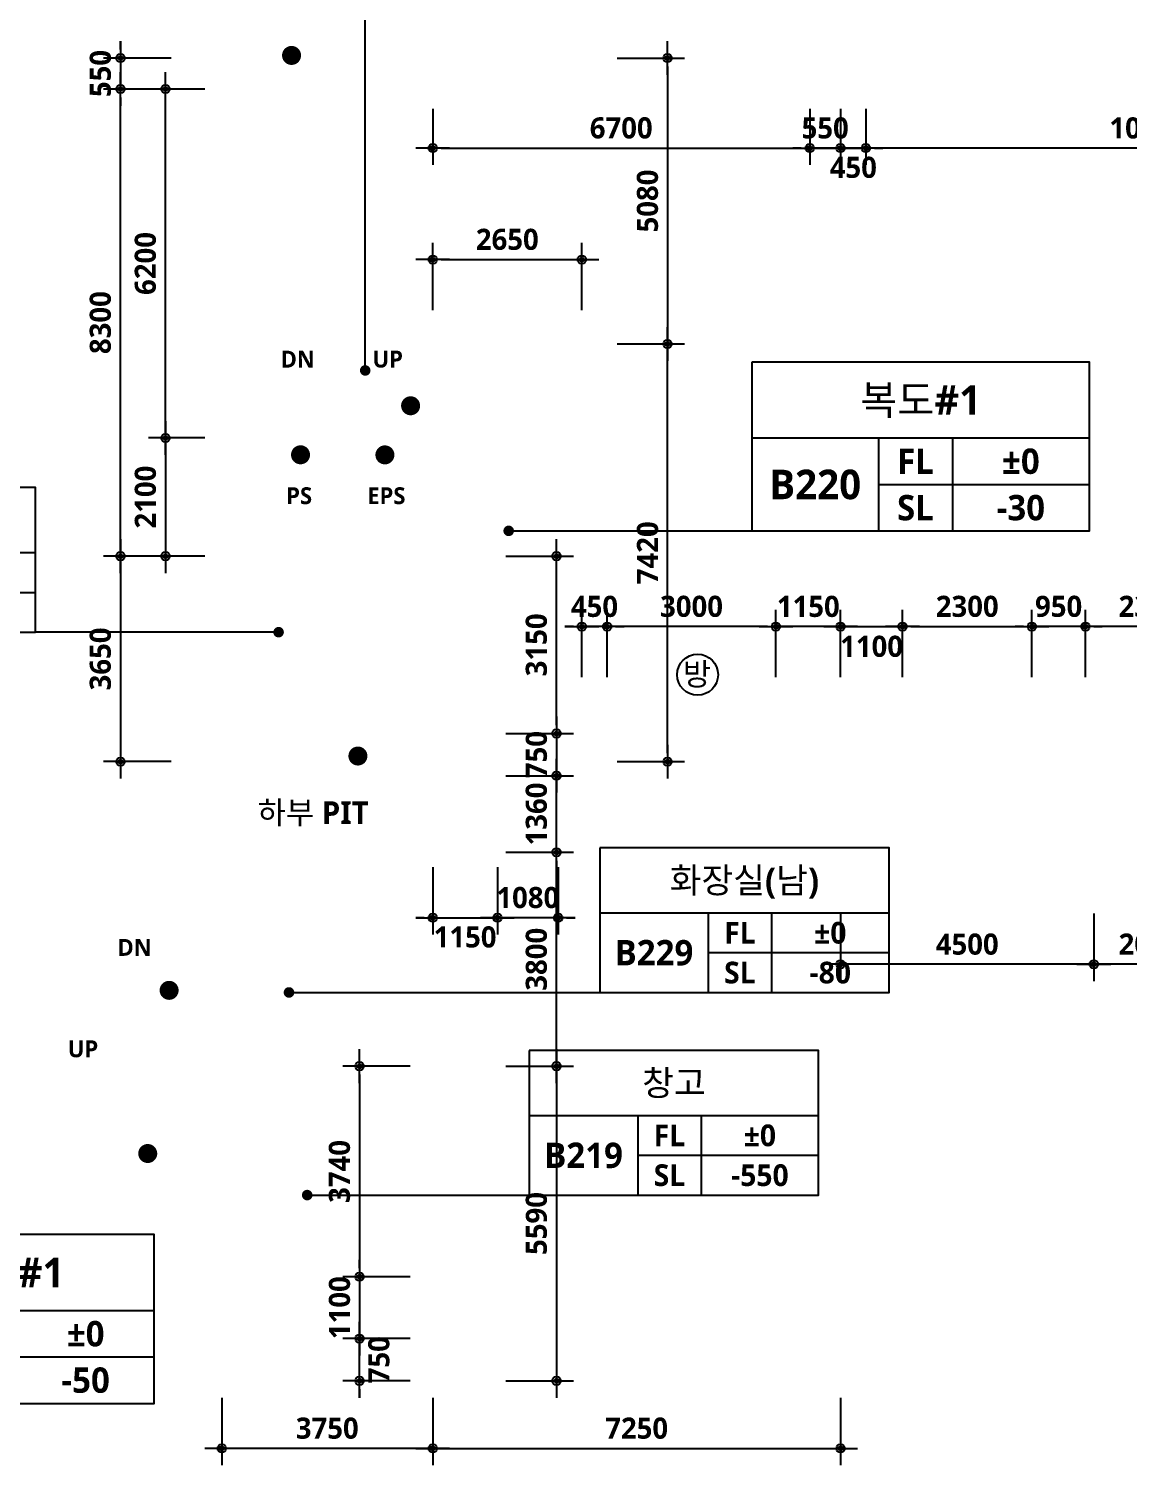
# Model space of a CAD drawing. Header units: millimetres. Extents: x -63924 to 190228206, y 0 to 456875599.
# Drawn here: x 26089 to 45633, y 59350 to 84871 of the extents above; entities that cross this region are included whole.
import ezdxf
from ezdxf.enums import TextEntityAlignment as Align

# ---------------------------------------------------------------- set-up
doc = ezdxf.new("R2010")
doc.units = ezdxf.units.MM
doc.header["$LTSCALE"] = 150
doc.header["$MEASUREMENT"] = 0
doc.header["$PDSIZE"] = -10
doc.layers.get('0').update_dxf_attribs({"linetype": 'CONTINUOUS'})
doc.layers.get('Defpoints').update_dxf_attribs({"color": 153, "linetype": 'CONTINUOUS'})
for name, color, linetype in [('A-ANNO-DIM', 4, 'CONTINUOUS'), ('A-ANNO-GRA1', 7, 'CONTINUOUS'), ('A-ANNO-SYMB', 7, 'CONTINUOUS'), ('A-ANNO-TEXT1', 7, 'CONTINUOUS'), ('A-ANNO-TEXT2', 3, 'CONTINUOUS'), ('A-ANNO-TITL', 7, 'CONTINUOUS'), ('A-FLOR-MARK-ARCH', 1, 'CONTINUOUS')]:
    doc.layers.add(name, color=color, linetype=linetype)
doc.styles.add('2020음성 1차', font='')
doc.styles.add('SH_나눔', font='')
doc.styles.add('SH_대대리576', font='')
doc.styles.add('SH_진천_나눔', font='')
doc.styles.get('2020음성 1차').set_extended_font_data('NanumGothic', bold=True)
doc.styles.get('SH_나눔').set_extended_font_data('NanumGothic', bold=True)
doc.styles.get('SH_대대리576').set_extended_font_data('NanumGothic', bold=True)
doc.styles.get('SH_진천_나눔').set_extended_font_data('NanumGothic', bold=True)
doc.dimstyles.new('SHP300내부', dxfattribs={"dimscale": 150, "dimtxt": 2.5, "dimasz": 1, "dimexe": 2, "dimexo": 2, "dimgap": 1, "dimtad": 1, "dimdec": 0, "dimzin": 0, "dimdsep": 46, "dimtxsty": 'SH_대대리576', "dimblk": 'DIMDOT', "dimcen": 0.09, "dimclrd": 256, "dimclre": 256, "dimclrt": 3, "dimadec": 0, "dimazin": 1, "dimtfac": 1, "dimtdec": 0, "dimtix": 1, "dimtmove": 2, "dimatfit": 0, "dimldrblk": 'DIMDOT', "dimfxl": 1, "dimtolj": 1, "dimtzin": 0, "dimlwd": -1, "dimlwe": -1, "dimarcsym": 0})

# ---------------------------------------------------------------- blocks, each defined once
blk = doc.blocks.new('DIMDOT')
at = {"color": 0}
blk.add_line((-2, 0), (2, 0), dxfattribs=at)
for radius in [0.5, 0.25]:
    blk.add_circle((0, 0), radius, dxfattribs=at)
blk = doc.blocks.new('*D142')
at = {"layer": 'A-ANNO-DIM', "transparency": 16777216}
for p, q in [((41620, 73350), (41620, 74550)), ((43920, 73350), (43920, 74550)), ((41770, 74250), (43770, 74250))]:
    blk.add_line(p, q, dxfattribs=at)
at = {"layer": 'Defpoints', "color": 0, "transparency": 16777216}
for p in [(43920, 74250), (41620, 73050), (43920, 73050)]:
    blk.add_point(p, dxfattribs=at)
at = {"layer": 'A-ANNO-DIM', "linetype": 'ByBlock', "transparency": 16777216, "xscale": 150, "yscale": 150, "zscale": 150, "rotation": 180}
blk.add_blockref('DIMDOT', (41620, 74250), dxfattribs=at)
at = {"layer": 'A-ANNO-DIM', "linetype": 'ByBlock', "transparency": 16777216, "xscale": 150, "yscale": 150, "zscale": 150}
blk.add_blockref('DIMDOT', (43920, 74250), dxfattribs=at)
at = {"layer": 'A-ANNO-DIM', "color": 3, "transparency": 16777216, "insert": (42770, 74607), "char_height": 375, "attachment_point": 5, "style": 'SH_대대리576'}
blk.add_mtext('\\A1;2300', dxfattribs=at)
blk = doc.blocks.new('*D145')
at = {"layer": 'A-ANNO-DIM', "transparency": 16777216}
for p, q in [((45020, 69150), (45020, 67950)), ((47020, 69150), (47020, 67950)), ((46870, 68250), (45170, 68250))]:
    blk.add_line(p, q, dxfattribs=at)
at = {"layer": 'Defpoints', "color": 0, "transparency": 16777216}
for p in [(45020, 69450), (47020, 69450), (45020, 68250)]:
    blk.add_point(p, dxfattribs=at)
at = {"layer": 'A-ANNO-DIM', "linetype": 'ByBlock', "transparency": 16777216, "xscale": 150, "yscale": 150, "zscale": 150, "rotation": 180}
blk.add_blockref('DIMDOT', (45020, 68250), dxfattribs=at)
at = {"layer": 'A-ANNO-DIM', "linetype": 'ByBlock', "transparency": 16777216, "xscale": 150, "yscale": 150, "zscale": 150}
blk.add_blockref('DIMDOT', (47020, 68250), dxfattribs=at)
at = {"layer": 'A-ANNO-DIM', "color": 3, "transparency": 16777216, "insert": (46020, 68606), "char_height": 375, "attachment_point": 5, "style": 'SH_대대리576'}
blk.add_mtext('\\A1;2000', dxfattribs=at)
blk = doc.blocks.new('*D148')
at = {"layer": 'A-ANNO-DIM', "transparency": 16777216}
for p, q in [((40520, 69150), (40520, 67950)), ((45020, 69150), (45020, 67950)), ((44870, 68250), (40670, 68250))]:
    blk.add_line(p, q, dxfattribs=at)
at = {"layer": 'Defpoints', "color": 0, "transparency": 16777216}
for p in [(40520, 69450), (45020, 69450), (40520, 68250)]:
    blk.add_point(p, dxfattribs=at)
at = {"layer": 'A-ANNO-DIM', "linetype": 'ByBlock', "transparency": 16777216, "xscale": 150, "yscale": 150, "zscale": 150, "rotation": 180}
blk.add_blockref('DIMDOT', (40520, 68250), dxfattribs=at)
at = {"layer": 'A-ANNO-DIM', "linetype": 'ByBlock', "transparency": 16777216, "xscale": 150, "yscale": 150, "zscale": 150}
blk.add_blockref('DIMDOT', (45020, 68250), dxfattribs=at)
at = {"layer": 'A-ANNO-DIM', "color": 3, "transparency": 16777216, "insert": (42770, 68606), "char_height": 375, "attachment_point": 5, "style": 'SH_대대리576'}
blk.add_mtext('\\A1;4500', dxfattribs=at)
blk = doc.blocks.new('*D150')
at = {"layer": 'A-ANNO-DIM', "transparency": 16777216}
for p, q in [((43920, 73350), (43920, 74550)), ((44870, 73350), (44870, 74550)), ((43770, 74250), (43620, 74250)), ((44870, 74250), (43920, 74250)), ((45020, 74250), (45170, 74250))]:
    blk.add_line(p, q, dxfattribs=at)
at = {"layer": 'Defpoints', "color": 0, "transparency": 16777216}
for p in [(43920, 74250), (43920, 73050), (44870, 73050)]:
    blk.add_point(p, dxfattribs=at)
at = {"layer": 'A-ANNO-DIM', "linetype": 'ByBlock', "transparency": 16777216, "xscale": 150, "yscale": 150, "zscale": 150}
blk.add_blockref('DIMDOT', (43920, 74250), dxfattribs=at)
at = {"layer": 'A-ANNO-DIM', "linetype": 'ByBlock', "transparency": 16777216, "xscale": 150, "yscale": 150, "zscale": 150, "rotation": 180}
blk.add_blockref('DIMDOT', (44870, 74250), dxfattribs=at)
at = {"layer": 'A-ANNO-DIM', "color": 3, "transparency": 16777216, "insert": (44395, 74607), "char_height": 375, "attachment_point": 5, "style": 'SH_대대리576'}
blk.add_mtext('\\A1;950', dxfattribs=at)
blk = doc.blocks.new('*D151')
at = {"layer": 'A-ANNO-DIM', "transparency": 16777216}
for p, q in [((44870, 73350), (44870, 74550)), ((47170, 73350), (47170, 74550)), ((47020, 74250), (45020, 74250))]:
    blk.add_line(p, q, dxfattribs=at)
at = {"layer": 'Defpoints', "color": 0, "transparency": 16777216}
for p in [(44870, 74250), (44870, 73050), (47170, 73050)]:
    blk.add_point(p, dxfattribs=at)
at = {"layer": 'A-ANNO-DIM', "linetype": 'ByBlock', "transparency": 16777216, "xscale": 150, "yscale": 150, "zscale": 150, "rotation": 180}
blk.add_blockref('DIMDOT', (44870, 74250), dxfattribs=at)
at = {"layer": 'A-ANNO-DIM', "linetype": 'ByBlock', "transparency": 16777216, "xscale": 150, "yscale": 150, "zscale": 150}
blk.add_blockref('DIMDOT', (47170, 74250), dxfattribs=at)
at = {"layer": 'A-ANNO-DIM', "color": 3, "transparency": 16777216, "insert": (46020, 74607), "char_height": 375, "attachment_point": 5, "style": 'SH_대대리576'}
blk.add_mtext('\\A1;2300', dxfattribs=at)
blk = doc.blocks.new('*D163')
at = {"layer": 'A-ANNO-DIM', "transparency": 16777216}
for p, q in [((39370, 73350), (39370, 74550)), ((40520, 73350), (40520, 74550)), ((39220, 74250), (39070, 74250)), ((40520, 74250), (39370, 74250)), ((40670, 74250), (40820, 74250))]:
    blk.add_line(p, q, dxfattribs=at)
at = {"layer": 'Defpoints', "color": 0, "transparency": 16777216}
for p in [(39370, 74250), (39370, 73050), (40520, 73050)]:
    blk.add_point(p, dxfattribs=at)
at = {"layer": 'A-ANNO-DIM', "linetype": 'ByBlock', "transparency": 16777216, "xscale": 150, "yscale": 150, "zscale": 150}
blk.add_blockref('DIMDOT', (39370, 74250), dxfattribs=at)
at = {"layer": 'A-ANNO-DIM', "linetype": 'ByBlock', "transparency": 16777216, "xscale": 150, "yscale": 150, "zscale": 150, "rotation": 180}
blk.add_blockref('DIMDOT', (40520, 74250), dxfattribs=at)
at = {"layer": 'A-ANNO-DIM', "color": 3, "transparency": 16777216, "insert": (39945, 74606), "char_height": 375, "attachment_point": 5, "style": 'SH_대대리576'}
blk.add_mtext('\\A1;1150', dxfattribs=at)
blk = doc.blocks.new('*D164')
at = {"layer": 'A-ANNO-DIM', "transparency": 16777216}
for p, q in [((40520, 73350), (40520, 74550)), ((41620, 73350), (41620, 74550)), ((40370, 74250), (40220, 74250)), ((40520, 74250), (41620, 74250)), ((41770, 74250), (41920, 74250))]:
    blk.add_line(p, q, dxfattribs=at)
at = {"layer": 'Defpoints', "color": 0, "transparency": 16777216}
for p in [(41620, 74250), (40520, 73050), (41620, 73050)]:
    blk.add_point(p, dxfattribs=at)
at = {"layer": 'A-ANNO-DIM', "linetype": 'ByBlock', "transparency": 16777216, "xscale": 150, "yscale": 150, "zscale": 150}
blk.add_blockref('DIMDOT', (40520, 74250), dxfattribs=at)
at = {"layer": 'A-ANNO-DIM', "linetype": 'ByBlock', "transparency": 16777216, "xscale": 150, "yscale": 150, "zscale": 150, "rotation": 180}
blk.add_blockref('DIMDOT', (41620, 74250), dxfattribs=at)
at = {"layer": 'A-ANNO-DIM', "color": 3, "transparency": 16777216, "insert": (41070, 73897), "char_height": 375, "attachment_point": 5, "style": 'SH_대대리576'}
blk.add_mtext('\\A1;1100', dxfattribs=at)
blk = doc.blocks.new('*D165')
at = {"layer": 'A-ANNO-DIM', "transparency": 16777216}
for p, q in [((36370, 73350), (36370, 74550)), ((39370, 73350), (39370, 74550)), ((39220, 74250), (36520, 74250))]:
    blk.add_line(p, q, dxfattribs=at)
at = {"layer": 'Defpoints', "color": 0, "transparency": 16777216}
for p in [(36370, 74250), (36370, 73050), (39370, 73050)]:
    blk.add_point(p, dxfattribs=at)
at = {"layer": 'A-ANNO-DIM', "linetype": 'ByBlock', "transparency": 16777216, "xscale": 150, "yscale": 150, "zscale": 150, "rotation": 180}
blk.add_blockref('DIMDOT', (36370, 74250), dxfattribs=at)
at = {"layer": 'A-ANNO-DIM', "linetype": 'ByBlock', "transparency": 16777216, "xscale": 150, "yscale": 150, "zscale": 150}
blk.add_blockref('DIMDOT', (39370, 74250), dxfattribs=at)
at = {"layer": 'A-ANNO-DIM', "color": 3, "transparency": 16777216, "insert": (37870, 74607), "char_height": 375, "attachment_point": 5, "style": 'SH_대대리576'}
blk.add_mtext('\\A1;3000', dxfattribs=at)
blk = doc.blocks.new('*D413')
at = {"layer": 'A-ANNO-DIM', "transparency": 16777216}
for p, q in [((34570, 70240), (35770, 70240)), ((35470, 66590), (35470, 70090)), ((34570, 66440), (35770, 66440))]:
    blk.add_line(p, q, dxfattribs=at)
at = {"layer": 'Defpoints', "color": 0, "transparency": 16777216}
for p in [(34270, 70240), (35470, 70240), (34270, 66440)]:
    blk.add_point(p, dxfattribs=at)
at = {"layer": 'A-ANNO-DIM', "linetype": 'ByBlock', "transparency": 16777216, "xscale": 150, "yscale": 150, "zscale": 150}
for p, rotation in [((35470, 70240), 90), ((35470, 66440), 270)]:
    blk.add_blockref('DIMDOT', p, dxfattribs=dict(at, rotation=rotation))
at = {"layer": 'A-ANNO-DIM', "color": 3, "transparency": 16777216, "insert": (35113, 68340), "char_height": 375, "attachment_point": 5, "rotation": 90, "style": 'SH_대대리576'}
blk.add_mtext('\\A1;3800', dxfattribs=at)
blk = doc.blocks.new('*D414')
at = {"layer": 'A-ANNO-DIM', "transparency": 16777216}
for p, q in [((34570, 66440), (35770, 66440)), ((35470, 66290), (35470, 61000)), ((34570, 60850), (35770, 60850))]:
    blk.add_line(p, q, dxfattribs=at)
at = {"layer": 'Defpoints', "color": 0, "transparency": 16777216}
for p in [(34270, 66440), (34270, 60850), (35470, 60850)]:
    blk.add_point(p, dxfattribs=at)
at = {"layer": 'A-ANNO-DIM', "linetype": 'ByBlock', "transparency": 16777216, "xscale": 150, "yscale": 150, "zscale": 150}
for p, rotation in [((35470, 66440), 89.99999999999993), ((35470, 60850), 269.9999999999999)]:
    blk.add_blockref('DIMDOT', p, dxfattribs=dict(at, rotation=rotation))
at = {"layer": 'A-ANNO-DIM', "color": 3, "transparency": 16777216, "insert": (35113, 63645), "char_height": 375, "attachment_point": 5, "rotation": 90, "style": 'SH_대대리576'}
blk.add_mtext('\\A1;5590', dxfattribs=at)
blk = doc.blocks.new('*D415')
at = {"layer": 'A-ANNO-DIM', "transparency": 16777216}
for p, q in [((29520, 60550), (29520, 59350)), ((33270, 60550), (33270, 59350)), ((33120, 59650), (29670, 59650))]:
    blk.add_line(p, q, dxfattribs=at)
at = {"layer": 'Defpoints', "color": 0, "transparency": 16777216}
for p in [(29520, 60850), (33270, 60850), (29520, 59650)]:
    blk.add_point(p, dxfattribs=at)
at = {"layer": 'A-ANNO-DIM', "linetype": 'ByBlock', "transparency": 16777216, "xscale": 150, "yscale": 150, "zscale": 150, "rotation": 180}
blk.add_blockref('DIMDOT', (29520, 59650), dxfattribs=at)
at = {"layer": 'A-ANNO-DIM', "linetype": 'ByBlock', "transparency": 16777216, "xscale": 150, "yscale": 150, "zscale": 150}
blk.add_blockref('DIMDOT', (33270, 59650), dxfattribs=at)
at = {"layer": 'A-ANNO-DIM', "color": 3, "transparency": 16777216, "insert": (31395, 60007), "char_height": 375, "attachment_point": 5, "style": 'SH_대대리576'}
blk.add_mtext('\\A1;3750', dxfattribs=at)
blk = doc.blocks.new('*D416')
at = {"layer": 'A-ANNO-DIM', "transparency": 16777216}
for p, q in [((33270, 60550), (33270, 59350)), ((40520, 60550), (40520, 59350)), ((33420, 59650), (40370, 59650))]:
    blk.add_line(p, q, dxfattribs=at)
at = {"layer": 'Defpoints', "color": 0, "transparency": 16777216}
for p in [(33270, 60850), (40520, 60850), (40520, 59650)]:
    blk.add_point(p, dxfattribs=at)
at = {"layer": 'A-ANNO-DIM', "linetype": 'ByBlock', "transparency": 16777216, "xscale": 150, "yscale": 150, "zscale": 150, "rotation": 180}
blk.add_blockref('DIMDOT', (33270, 59650), dxfattribs=at)
at = {"layer": 'A-ANNO-DIM', "linetype": 'ByBlock', "transparency": 16777216, "xscale": 150, "yscale": 150, "zscale": 150}
blk.add_blockref('DIMDOT', (40520, 59650), dxfattribs=at)
at = {"layer": 'A-ANNO-DIM', "color": 3, "transparency": 16777216, "insert": (36895, 60007), "char_height": 375, "attachment_point": 5, "style": 'SH_대대리576'}
blk.add_mtext('\\A1;7250', dxfattribs=at)
blk = doc.blocks.new('*D417')
at = {"layer": 'A-ANNO-DIM', "transparency": 16777216}
for p, q in [((36545, 79270), (37745, 79270)), ((37445, 72000), (37445, 79120)), ((36545, 71850), (37745, 71850))]:
    blk.add_line(p, q, dxfattribs=at)
at = {"layer": 'Defpoints', "color": 0, "transparency": 16777216}
for p in [(36245, 79270), (37445, 79270), (36245, 71850)]:
    blk.add_point(p, dxfattribs=at)
at = {"layer": 'A-ANNO-DIM', "linetype": 'ByBlock', "transparency": 16777216, "xscale": 150, "yscale": 150, "zscale": 150}
for p, rotation in [((37445, 79270), 90.00000000000006), ((37445, 71850), 270.0000000000001)]:
    blk.add_blockref('DIMDOT', p, dxfattribs=dict(at, rotation=rotation))
at = {"layer": 'A-ANNO-DIM', "color": 3, "transparency": 16777216, "insert": (37089, 75560), "char_height": 375, "attachment_point": 5, "rotation": 90, "style": 'SH_대대리576'}
blk.add_mtext('\\A1;7420', dxfattribs=at)
blk = doc.blocks.new('*D418')
at = {"layer": 'A-ANNO-DIM', "transparency": 16777216}
for p, q in [((36545, 84350), (37745, 84350)), ((37445, 84200), (37445, 79420)), ((36545, 79270), (37745, 79270))]:
    blk.add_line(p, q, dxfattribs=at)
at = {"layer": 'Defpoints', "color": 0, "transparency": 16777216}
for p in [(36245, 84350), (36245, 79270), (37445, 79270)]:
    blk.add_point(p, dxfattribs=at)
at = {"layer": 'A-ANNO-DIM', "linetype": 'ByBlock', "transparency": 16777216, "xscale": 150, "yscale": 150, "zscale": 150}
for p, rotation in [((37445, 84350), 89.99999999999993), ((37445, 79270), 269.9999999999999)]:
    blk.add_blockref('DIMDOT', p, dxfattribs=dict(at, rotation=rotation))
at = {"layer": 'A-ANNO-DIM', "color": 3, "transparency": 16777216, "insert": (37088, 81810), "char_height": 375, "attachment_point": 5, "rotation": 90, "style": 'SH_대대리576'}
blk.add_mtext('\\A1;5080', dxfattribs=at)
blk = doc.blocks.new('*D421')
at = {"layer": 'A-ANNO-DIM', "transparency": 16777216}
for p, q in [((27720, 84500), (27720, 84650)), ((28620, 84350), (27420, 84350)), ((27720, 84350), (27720, 83800)), ((28620, 83800), (27420, 83800)), ((27720, 83650), (27720, 83500))]:
    blk.add_line(p, q, dxfattribs=at)
at = {"layer": 'Defpoints', "color": 0, "transparency": 16777216}
for p in [(28920, 84350), (27720, 83800), (28920, 83800)]:
    blk.add_point(p, dxfattribs=at)
at = {"layer": 'A-ANNO-DIM', "linetype": 'ByBlock', "transparency": 16777216, "xscale": 150, "yscale": 150, "zscale": 150}
for p, rotation in [((27720, 84350), 270), ((27720, 83800), 90)]:
    blk.add_blockref('DIMDOT', p, dxfattribs=dict(at, rotation=rotation))
at = {"layer": 'A-ANNO-DIM', "color": 3, "transparency": 16777216, "insert": (27364, 84075), "char_height": 375, "attachment_point": 5, "rotation": 90, "style": 'SH_대대리576'}
blk.add_mtext('\\A1;550', dxfattribs=at)
blk = doc.blocks.new('*D423')
at = {"layer": 'A-ANNO-DIM', "transparency": 16777216}
for p, q in [((28620, 83800), (27420, 83800)), ((27720, 75650), (27720, 83650)), ((28620, 75500), (27420, 75500))]:
    blk.add_line(p, q, dxfattribs=at)
at = {"layer": 'Defpoints', "color": 0, "transparency": 16777216}
for p in [(27720, 83800), (28920, 83800), (28920, 75500)]:
    blk.add_point(p, dxfattribs=at)
at = {"layer": 'A-ANNO-DIM', "linetype": 'ByBlock', "transparency": 16777216, "xscale": 150, "yscale": 150, "zscale": 150}
for p, rotation in [((27720, 83800), 89.99999999999994), ((27720, 75500), 269.9999999999999)]:
    blk.add_blockref('DIMDOT', p, dxfattribs=dict(at, rotation=rotation))
at = {"layer": 'A-ANNO-DIM', "color": 3, "transparency": 16777216, "insert": (27363, 79650), "char_height": 375, "attachment_point": 5, "rotation": 90, "style": 'SH_대대리576'}
blk.add_mtext('\\A1;8300', dxfattribs=at)
blk = doc.blocks.new('*D424')
at = {"layer": 'A-ANNO-DIM', "transparency": 16777216}
for p, q in [((28620, 75500), (27420, 75500)), ((27720, 75350), (27720, 72000)), ((28620, 71850), (27420, 71850))]:
    blk.add_line(p, q, dxfattribs=at)
at = {"layer": 'Defpoints', "color": 0, "transparency": 16777216}
for p in [(28920, 75500), (27720, 71850), (28920, 71850)]:
    blk.add_point(p, dxfattribs=at)
at = {"layer": 'A-ANNO-DIM', "linetype": 'ByBlock', "transparency": 16777216, "xscale": 150, "yscale": 150, "zscale": 150}
for p, rotation in [((27720, 75500), 90.00000000000006), ((27720, 71850), 270.0000000000001)]:
    blk.add_blockref('DIMDOT', p, dxfattribs=dict(at, rotation=rotation))
at = {"layer": 'A-ANNO-DIM', "color": 3, "transparency": 16777216, "insert": (27363, 73675), "char_height": 375, "attachment_point": 5, "rotation": 90, "style": 'SH_대대리576'}
blk.add_mtext('\\A1;3650', dxfattribs=at)
blk = doc.blocks.new('*D425')
at = {"layer": 'A-ANNO-DIM', "transparency": 16777216}
for p, q in [((35470, 72500), (35470, 72650)), ((34570, 72350), (35770, 72350)), ((35470, 72350), (35470, 71600)), ((34570, 71600), (35770, 71600)), ((35470, 71450), (35470, 71300))]:
    blk.add_line(p, q, dxfattribs=at)
at = {"layer": 'Defpoints', "color": 0, "transparency": 16777216}
for p in [(34270, 72350), (34270, 71600), (35470, 71600)]:
    blk.add_point(p, dxfattribs=at)
at = {"layer": 'A-ANNO-DIM', "linetype": 'ByBlock', "transparency": 16777216, "xscale": 150, "yscale": 150, "zscale": 150}
for p, rotation in [((35470, 72350), 270), ((35470, 71600), 90)]:
    blk.add_blockref('DIMDOT', p, dxfattribs=dict(at, rotation=rotation))
at = {"layer": 'A-ANNO-DIM', "color": 3, "transparency": 16777216, "insert": (35114, 71975), "char_height": 375, "attachment_point": 5, "rotation": 90, "style": 'SH_대대리576'}
blk.add_mtext('\\A1;750', dxfattribs=at)
blk = doc.blocks.new('*D429')
at = {"layer": 'A-ANNO-DIM', "transparency": 16777216}
for p, q in [((34570, 75500), (35770, 75500)), ((35470, 72500), (35470, 75350)), ((34570, 72350), (35770, 72350))]:
    blk.add_line(p, q, dxfattribs=at)
at = {"layer": 'Defpoints', "color": 0, "transparency": 16777216}
for p in [(34270, 75500), (35470, 75500), (34270, 72350)]:
    blk.add_point(p, dxfattribs=at)
at = {"layer": 'A-ANNO-DIM', "linetype": 'ByBlock', "transparency": 16777216, "xscale": 150, "yscale": 150, "zscale": 150}
for p, rotation in [((35470, 75500), 90), ((35470, 72350), 270)]:
    blk.add_blockref('DIMDOT', p, dxfattribs=dict(at, rotation=rotation))
at = {"layer": 'A-ANNO-DIM', "color": 3, "transparency": 16777216, "insert": (35113, 73925), "char_height": 375, "attachment_point": 5, "rotation": 90, "style": 'SH_대대리576'}
blk.add_mtext('\\A1;3150', dxfattribs=at)
blk = doc.blocks.new('*D430')
at = {"layer": 'A-ANNO-DIM', "transparency": 16777216}
for p, q in [((33270, 79870), (33270, 81070)), ((35920, 79870), (35920, 81070)), ((33420, 80770), (35770, 80770))]:
    blk.add_line(p, q, dxfattribs=at)
at = {"layer": 'Defpoints', "color": 0, "transparency": 16777216}
for p in [(35920, 80770), (33270, 79570), (35920, 79570)]:
    blk.add_point(p, dxfattribs=at)
at = {"layer": 'A-ANNO-DIM', "linetype": 'ByBlock', "transparency": 16777216, "xscale": 150, "yscale": 150, "zscale": 150, "rotation": 180}
blk.add_blockref('DIMDOT', (33270, 80770), dxfattribs=at)
at = {"layer": 'A-ANNO-DIM', "linetype": 'ByBlock', "transparency": 16777216, "xscale": 150, "yscale": 150, "zscale": 150}
blk.add_blockref('DIMDOT', (35920, 80770), dxfattribs=at)
at = {"layer": 'A-ANNO-DIM', "color": 3, "transparency": 16777216, "insert": (34595, 81127), "char_height": 375, "attachment_point": 5, "style": 'SH_대대리576'}
blk.add_mtext('\\A1;2650', dxfattribs=at)
blk = doc.blocks.new('*D484')
at = {"layer": 'A-ANNO-DIM', "transparency": 16777216}
for p, q in [((31970, 62850), (31970, 63000)), ((32870, 62700), (31670, 62700)), ((31970, 62700), (31970, 61600)), ((32870, 61600), (31670, 61600)), ((31970, 61450), (31970, 61300))]:
    blk.add_line(p, q, dxfattribs=at)
at = {"layer": 'Defpoints', "color": 0, "transparency": 16777216}
for p in [(33170, 62700), (31970, 61600), (33170, 61600)]:
    blk.add_point(p, dxfattribs=at)
at = {"layer": 'A-ANNO-DIM', "linetype": 'ByBlock', "transparency": 16777216, "xscale": 150, "yscale": 150, "zscale": 150}
for p, rotation in [((31970, 62700), 270), ((31970, 61600), 90)]:
    blk.add_blockref('DIMDOT', p, dxfattribs=dict(at, rotation=rotation))
at = {"layer": 'A-ANNO-DIM', "color": 3, "transparency": 16777216, "insert": (31614, 62150), "char_height": 375, "attachment_point": 5, "rotation": 90, "style": 'SH_대대리576'}
blk.add_mtext('\\A1;1100', dxfattribs=at)
blk = doc.blocks.new('*D485')
at = {"layer": 'A-ANNO-DIM', "transparency": 16777216}
for p, q in [((31970, 61750), (31970, 61900)), ((32870, 61600), (31670, 61600)), ((31970, 60850), (31970, 61600)), ((32870, 60850), (31670, 60850)), ((31970, 60700), (31970, 60550))]:
    blk.add_line(p, q, dxfattribs=at)
at = {"layer": 'Defpoints', "color": 0, "transparency": 16777216}
for p in [(31970, 61600), (33170, 61600), (33170, 60850)]:
    blk.add_point(p, dxfattribs=at)
at = {"layer": 'A-ANNO-DIM', "linetype": 'ByBlock', "transparency": 16777216, "xscale": 150, "yscale": 150, "zscale": 150}
for p, rotation in [((31970, 61600), 270), ((31970, 60850), 90)]:
    blk.add_blockref('DIMDOT', p, dxfattribs=dict(at, rotation=rotation))
at = {"layer": 'A-ANNO-DIM', "color": 3, "transparency": 16777216, "insert": (32314, 61225), "char_height": 375, "attachment_point": 5, "rotation": 90, "style": 'SH_대대리576'}
blk.add_mtext('\\A1;750', dxfattribs=at)
blk = doc.blocks.new('*D749')
at = {"layer": 'A-ANNO-DIM', "transparency": 16777216}
for p, q in [((29220, 77600), (28220, 77600)), ((28520, 77450), (28520, 75650)), ((29220, 75500), (28220, 75500))]:
    blk.add_line(p, q, dxfattribs=at)
at = {"layer": 'Defpoints', "color": 0, "transparency": 16777216}
for p in [(29520, 77600), (28520, 75500), (29520, 75500)]:
    blk.add_point(p, dxfattribs=at)
at = {"layer": 'A-ANNO-DIM', "linetype": 'ByBlock', "transparency": 16777216, "xscale": 150, "yscale": 150, "zscale": 150}
for p, rotation in [((28520, 77600), 90), ((28520, 75500), 270)]:
    blk.add_blockref('DIMDOT', p, dxfattribs=dict(at, rotation=rotation))
at = {"layer": 'A-ANNO-DIM', "color": 3, "transparency": 16777216, "insert": (28164, 76550), "char_height": 375, "attachment_point": 5, "rotation": 90, "style": 'SH_대대리576'}
blk.add_mtext('\\A1;2100', dxfattribs=at)
blk = doc.blocks.new('*D750')
at = {"layer": 'A-ANNO-DIM', "transparency": 16777216}
for p, q in [((29220, 83800), (28220, 83800)), ((28520, 77750), (28520, 83650)), ((29220, 77600), (28220, 77600))]:
    blk.add_line(p, q, dxfattribs=at)
at = {"layer": 'Defpoints', "color": 0, "transparency": 16777216}
for p in [(28520, 83800), (29520, 83800), (29520, 77600)]:
    blk.add_point(p, dxfattribs=at)
at = {"layer": 'A-ANNO-DIM', "linetype": 'ByBlock', "transparency": 16777216, "xscale": 150, "yscale": 150, "zscale": 150}
for p, rotation in [((28520, 83800), 89.99999999999997), ((28520, 77600), 269.9999999999999)]:
    blk.add_blockref('DIMDOT', p, dxfattribs=dict(at, rotation=rotation))
at = {"layer": 'A-ANNO-DIM', "color": 3, "transparency": 16777216, "insert": (28163, 80700), "char_height": 375, "attachment_point": 5, "rotation": 90, "style": 'SH_대대리576'}
blk.add_mtext('\\A1;6200', dxfattribs=at)
blk = doc.blocks.new('*D1434')
at = {"layer": 'A-ANNO-DIM', "transparency": 16777216}
for p, q in [((34420, 69978), (34420, 68778)), ((35500, 69978), (35500, 68778)), ((34270, 69078), (34120, 69078)), ((35500, 69078), (34420, 69078)), ((35650, 69078), (35800, 69078))]:
    blk.add_line(p, q, dxfattribs=at)
at = {"layer": 'Defpoints', "color": 0, "transparency": 16777216}
for p in [(34420, 70278), (35500, 70278), (34420, 69078)]:
    blk.add_point(p, dxfattribs=at)
at = {"layer": 'A-ANNO-DIM', "linetype": 'ByBlock', "transparency": 16777216, "xscale": 150, "yscale": 150, "zscale": 150}
blk.add_blockref('DIMDOT', (34420, 69078), dxfattribs=at)
at = {"layer": 'A-ANNO-DIM', "linetype": 'ByBlock', "transparency": 16777216, "xscale": 150, "yscale": 150, "zscale": 150, "rotation": 180}
blk.add_blockref('DIMDOT', (35500, 69078), dxfattribs=at)
at = {"layer": 'A-ANNO-DIM', "color": 3, "transparency": 16777216, "insert": (34960, 69434), "char_height": 375, "attachment_point": 5, "style": 'SH_대대리576'}
blk.add_mtext('\\A1;1080', dxfattribs=at)
blk = doc.blocks.new('*D1435')
at = {"layer": 'A-ANNO-DIM', "transparency": 16777216}
for p, q in [((33270, 69978), (33270, 68778)), ((34420, 69978), (34420, 68778)), ((33120, 69078), (32970, 69078)), ((33270, 69078), (34420, 69078)), ((34570, 69078), (34720, 69078))]:
    blk.add_line(p, q, dxfattribs=at)
at = {"layer": 'Defpoints', "color": 0, "transparency": 16777216}
for p in [(33270, 70278), (34420, 70278), (34420, 69078)]:
    blk.add_point(p, dxfattribs=at)
at = {"layer": 'A-ANNO-DIM', "linetype": 'ByBlock', "transparency": 16777216, "xscale": 150, "yscale": 150, "zscale": 150}
blk.add_blockref('DIMDOT', (33270, 69078), dxfattribs=at)
at = {"layer": 'A-ANNO-DIM', "linetype": 'ByBlock', "transparency": 16777216, "xscale": 150, "yscale": 150, "zscale": 150, "rotation": 180}
blk.add_blockref('DIMDOT', (34420, 69078), dxfattribs=at)
at = {"layer": 'A-ANNO-DIM', "color": 3, "transparency": 16777216, "insert": (33845, 68734), "char_height": 375, "attachment_point": 5, "style": 'SH_대대리576'}
blk.add_mtext('\\A1;1150', dxfattribs=at)
blk = doc.blocks.new('*D1633')
at = {"layer": 'A-ANNO-DIM', "transparency": 16777216}
for p, q in [((35470, 71750), (35470, 71900)), ((34570, 71600), (35770, 71600)), ((35470, 70240), (35470, 71600)), ((34570, 70240), (35770, 70240)), ((35470, 70090), (35470, 69940))]:
    blk.add_line(p, q, dxfattribs=at)
at = {"layer": 'Defpoints', "color": 0, "transparency": 16777216}
for p in [(34270, 71600), (35470, 71600), (34270, 70240)]:
    blk.add_point(p, dxfattribs=at)
at = {"layer": 'A-ANNO-DIM', "linetype": 'ByBlock', "transparency": 16777216, "xscale": 150, "yscale": 150, "zscale": 150}
for p, rotation in [((35470, 71600), 270), ((35470, 70240), 90)]:
    blk.add_blockref('DIMDOT', p, dxfattribs=dict(at, rotation=rotation))
at = {"layer": 'A-ANNO-DIM', "color": 3, "transparency": 16777216, "insert": (35113, 70920), "char_height": 375, "attachment_point": 5, "rotation": 90, "style": 'SH_대대리576'}
blk.add_mtext('\\A1;1360', dxfattribs=at)
blk = doc.blocks.new('G$C9D92D8A7')
at = {"layer": 'A-ANNO-GRA1'}
for p, q in [((0, 11), (40, 11)), ((15, 11), (15, 0)), ((23.75, 11), (23.75, 0)), ((15, 5.5), (40, 5.5))]:
    blk.add_line(p, q, dxfattribs=at)
blk.add_lwpolyline([(0, 20), (0, 0), (40, 0), (40, 20)], close=True, dxfattribs=at)
at = {"style": '2020음성 1차'}
for tag, height, p in [('실명', 3.5, (20, 15.5)), ('마감레벨', 3, (31.875, 8.25)), ('실번호', 3.5, (7.5, 5.5)), ('구조레벨', 3, (31.875, 2.75))]:
    blk.add_attdef(tag, text='', height=height, dxfattribs=at).set_placement(p, align=Align.MIDDLE_CENTER)
at = {"layer": 'A-ANNO-TEXT1', "style": 'SH_나눔'}
for s, p in [('FL', (19.375, 8.25)), ('SL', (19.375, 2.75))]:
    blk.add_text(s, height=3, dxfattribs=at).set_placement(p, align=Align.MIDDLE)
blk = doc.blocks.new('*D1737')
at = {"layer": 'A-ANNO-DIM', "transparency": 16777216}
for p, q in [((33270, 83450), (33270, 82450)), ((39970, 83450), (39970, 82450)), ((33420, 82750), (39820, 82750))]:
    blk.add_line(p, q, dxfattribs=at)
at = {"layer": 'Defpoints', "color": 0, "transparency": 16777216}
for p in [(33270, 83750), (39970, 83750), (39970, 82750)]:
    blk.add_point(p, dxfattribs=at)
at = {"layer": 'A-ANNO-DIM', "linetype": 'ByBlock', "transparency": 16777216, "xscale": 150, "yscale": 150, "zscale": 150, "rotation": 180}
blk.add_blockref('DIMDOT', (33270, 82750), dxfattribs=at)
at = {"layer": 'A-ANNO-DIM', "linetype": 'ByBlock', "transparency": 16777216, "xscale": 150, "yscale": 150, "zscale": 150}
blk.add_blockref('DIMDOT', (39970, 82750), dxfattribs=at)
at = {"layer": 'A-ANNO-DIM', "color": 3, "transparency": 16777216, "insert": (36620, 83107), "char_height": 375, "attachment_point": 5, "style": 'SH_대대리576'}
blk.add_mtext('\\A1;6700', dxfattribs=at)
blk = doc.blocks.new('*D1738')
at = {"layer": 'A-ANNO-DIM', "transparency": 16777216}
for p, q in [((39970, 83450), (39970, 82450)), ((40520, 83450), (40520, 82450)), ((39820, 82750), (39670, 82750)), ((40520, 82750), (39970, 82750)), ((40670, 82750), (40820, 82750))]:
    blk.add_line(p, q, dxfattribs=at)
at = {"layer": 'Defpoints', "color": 0, "transparency": 16777216}
for p in [(39970, 83750), (40520, 83750), (39970, 82750)]:
    blk.add_point(p, dxfattribs=at)
at = {"layer": 'A-ANNO-DIM', "linetype": 'ByBlock', "transparency": 16777216, "xscale": 150, "yscale": 150, "zscale": 150}
blk.add_blockref('DIMDOT', (39970, 82750), dxfattribs=at)
at = {"layer": 'A-ANNO-DIM', "linetype": 'ByBlock', "transparency": 16777216, "xscale": 150, "yscale": 150, "zscale": 150, "rotation": 180}
blk.add_blockref('DIMDOT', (40520, 82750), dxfattribs=at)
at = {"layer": 'A-ANNO-DIM', "color": 3, "transparency": 16777216, "insert": (40245, 83106), "char_height": 375, "attachment_point": 5, "style": 'SH_대대리576'}
blk.add_mtext('\\A1;550', dxfattribs=at)
blk = doc.blocks.new('*D1739')
at = {"layer": 'A-ANNO-DIM', "transparency": 16777216}
for p, q in [((40520, 83450), (40520, 82450)), ((40970, 83450), (40970, 82450)), ((40370, 82750), (40220, 82750)), ((40520, 82750), (40970, 82750)), ((41120, 82750), (41270, 82750))]:
    blk.add_line(p, q, dxfattribs=at)
at = {"layer": 'Defpoints', "color": 0, "transparency": 16777216}
for p in [(40520, 83750), (40970, 83750), (40970, 82750)]:
    blk.add_point(p, dxfattribs=at)
at = {"layer": 'A-ANNO-DIM', "linetype": 'ByBlock', "transparency": 16777216, "xscale": 150, "yscale": 150, "zscale": 150}
blk.add_blockref('DIMDOT', (40520, 82750), dxfattribs=at)
at = {"layer": 'A-ANNO-DIM', "linetype": 'ByBlock', "transparency": 16777216, "xscale": 150, "yscale": 150, "zscale": 150, "rotation": 180}
blk.add_blockref('DIMDOT', (40970, 82750), dxfattribs=at)
at = {"layer": 'A-ANNO-DIM', "color": 3, "transparency": 16777216, "insert": (40745, 82406), "char_height": 375, "attachment_point": 5, "style": 'SH_대대리576'}
blk.add_mtext('\\A1;450', dxfattribs=at)
blk = doc.blocks.new('*D1740')
at = {"layer": 'A-ANNO-DIM', "transparency": 16777216}
for p, q in [((40970, 83450), (40970, 82450)), ((51020, 83450), (51020, 82450)), ((50870, 82750), (41120, 82750))]:
    blk.add_line(p, q, dxfattribs=at)
at = {"layer": 'Defpoints', "color": 0, "transparency": 16777216}
for p in [(40970, 83750), (51020, 83750), (40970, 82750)]:
    blk.add_point(p, dxfattribs=at)
at = {"layer": 'A-ANNO-DIM', "linetype": 'ByBlock', "transparency": 16777216, "xscale": 150, "yscale": 150, "zscale": 150, "rotation": 180}
blk.add_blockref('DIMDOT', (40970, 82750), dxfattribs=at)
at = {"layer": 'A-ANNO-DIM', "linetype": 'ByBlock', "transparency": 16777216, "xscale": 150, "yscale": 150, "zscale": 150}
blk.add_blockref('DIMDOT', (51020, 82750), dxfattribs=at)
at = {"layer": 'A-ANNO-DIM', "color": 3, "transparency": 16777216, "insert": (45995, 83106), "char_height": 375, "attachment_point": 5, "style": 'SH_대대리576'}
blk.add_mtext('\\A1;10050', dxfattribs=at)
blk = doc.blocks.new('*D1805')
at = {"layer": 'A-ANNO-DIM', "transparency": 16777216}
for p, q in [((35920, 73350), (35920, 74550)), ((36370, 73350), (36370, 74550)), ((35770, 74250), (35620, 74250)), ((36370, 74250), (35920, 74250)), ((36520, 74250), (36670, 74250))]:
    blk.add_line(p, q, dxfattribs=at)
at = {"layer": 'Defpoints', "color": 0, "transparency": 16777216}
for p in [(35920, 74250), (35920, 73050), (36370, 73050)]:
    blk.add_point(p, dxfattribs=at)
at = {"layer": 'A-ANNO-DIM', "linetype": 'ByBlock', "transparency": 16777216, "xscale": 150, "yscale": 150, "zscale": 150}
blk.add_blockref('DIMDOT', (35920, 74250), dxfattribs=at)
at = {"layer": 'A-ANNO-DIM', "linetype": 'ByBlock', "transparency": 16777216, "xscale": 150, "yscale": 150, "zscale": 150, "rotation": 180}
blk.add_blockref('DIMDOT', (36370, 74250), dxfattribs=at)
at = {"layer": 'A-ANNO-DIM', "color": 3, "transparency": 16777216, "insert": (36145, 74606), "char_height": 375, "attachment_point": 5, "style": 'SH_대대리576'}
blk.add_mtext('\\A1;450', dxfattribs=at)
blk = doc.blocks.new('*D1807')
at = {"layer": 'A-ANNO-DIM', "transparency": 16777216}
for p, q in [((32870, 66440), (31670, 66440)), ((31970, 66290), (31970, 62850)), ((32870, 62700), (31670, 62700))]:
    blk.add_line(p, q, dxfattribs=at)
at = {"layer": 'Defpoints', "color": 0, "transparency": 16777216}
for p in [(33170, 66440), (31970, 62700), (33170, 62700)]:
    blk.add_point(p, dxfattribs=at)
at = {"layer": 'A-ANNO-DIM', "linetype": 'ByBlock', "transparency": 16777216, "xscale": 150, "yscale": 150, "zscale": 150}
for p, rotation in [((31970, 66440), 90.00000000000006), ((31970, 62700), 270.0000000000001)]:
    blk.add_blockref('DIMDOT', p, dxfattribs=dict(at, rotation=rotation))
at = {"layer": 'A-ANNO-DIM', "color": 3, "transparency": 16777216, "insert": (31613, 64570), "char_height": 375, "attachment_point": 5, "rotation": 90, "style": 'SH_대대리576'}
blk.add_mtext('\\A1;3740', dxfattribs=at)
blk = doc.blocks.new('방화스크린 TEXT100')
at = {"layer": 'A-ANNO-SYMB'}
blk.add_circle((0, 0), 243, dxfattribs=at)
at = {"layer": 'A-ANNO-TITL', "style": '2020음성 1차'}
blk.add_text('방', height=267, dxfattribs=at).set_placement((-7, 7), align=Align.MIDDLE_CENTER)

msp = doc.modelspace()

# ---------------------------------------------------------------- linework, layer by layer
for points in [[(32070, 78800), (32070, 89122.8)], [(34620, 75950), (38942.8, 75950)], [(30530.3, 74150), (26207.5, 74150)], [(30715, 67750), (36237.8, 67750)], [(31038.5, 64150), (34986.3, 64150)]]:
    msp.add_lwpolyline(points)
at = {"const_width": 93.8}
for points in [[(32070, 78753.1, -1), (32070, 78846.9, -1)], [(34573.1, 75950, -1), (34666.9, 75950, -1)], [(30577.1, 74150, 1), (30483.4, 74150, 1)], [(30668.1, 67750, -1), (30761.9, 67750, -1)], [(30991.7, 64150, -1), (31085.4, 64150, -1)]]:
    msp.add_lwpolyline(points, format="xyb", close=True, dxfattribs=at)
at = {"layer": 'A-FLOR-MARK-ARCH', "const_width": 168.8}
for points in [[(30676.2, 84396.5, 1), (30845, 84396.5, 1)], [(32792.3, 78172.6, 1), (32961.1, 78172.6, 1)], [(30835.6, 77301.7, 1), (31004.4, 77301.7, 1)], [(32335.6, 77300, 1), (32504.4, 77300, 1)], [(31855.6, 71950, 1), (32024.4, 71950, 1)], [(28499.9, 67787.1, 1), (28668.7, 67787.1, 1)], [(28119.7, 64888.5, 1), (28288.4, 64888.5, 1)]]:
    msp.add_lwpolyline(points, format="xyb", close=True, dxfattribs=at)

# ---------------------------------------------------------------- block references
at = {"xscale": 1.5, "yscale": 1.5, "zscale": 1.5}
msp.add_blockref('방화스크린 TEXT100', (37977, 73395), dxfattribs=at)
at = {"layer": 'A-ANNO-TEXT1'}
ref = msp.add_blockref('G$C9D92D8A7', (38942.8, 75950), dxfattribs=dict(at, xscale=150, yscale=150, zscale=150))
ref.add_attrib('실명', '복도#1', dxfattribs={"layer": 'A-ANNO-TEXT2', "height": 525, "style": '2020음성 1차'}).set_placement((41942.8, 78275, 309000), align=Align.MIDDLE_CENTER)
ref.add_attrib('실번호', 'B220', dxfattribs={"layer": 'A-ANNO-TEXT2', "height": 525, "style": '2020음성 1차'}).set_placement((40067.8, 76775, 309000), align=Align.MIDDLE_CENTER)
ref.add_attrib('마감레벨', '%%p0', dxfattribs={"height": 450, "style": '2020음성 1차'}).set_placement((43724, 77187.5, 309000), align=Align.MIDDLE_CENTER)
ref.add_attrib('구조레벨', '-30', dxfattribs={"height": 450, "style": '2020음성 1차'}).set_placement((43724, 76362.5, 309000), align=Align.MIDDLE_CENTER)
ref = msp.add_blockref('G$C9D92D8A7', (21064.6, 74150), dxfattribs=dict(at, xscale=128.5714285714286, yscale=128.5714285714286, zscale=128.5714285714286))
ref.add_attrib('실명', '화장실(여)', dxfattribs={"layer": 'A-ANNO-TEXT2', "height": 450, "style": '2020음성 1차'}).set_placement((23636.1, 76142.9, 279571.4), align=Align.MIDDLE_CENTER)
ref.add_attrib('실번호', 'B230', dxfattribs={"layer": 'A-ANNO-TEXT2', "height": 450, "style": '2020음성 1차'}).set_placement((22028.9, 74857.1, 279571.4), align=Align.MIDDLE_CENTER)
ref.add_attrib('마감레벨', '%%p0', dxfattribs={"height": 385.71, "style": '2020음성 1차'}).set_placement((25162.9, 75210.7, 279571.4), align=Align.MIDDLE_CENTER)
ref.add_attrib('구조레벨', '-80', dxfattribs={"height": 385.71, "style": '2020음성 1차'}).set_placement((25162.9, 74503.6, 279571.4), align=Align.MIDDLE_CENTER)
ref = msp.add_blockref('G$C9D92D8A7', (36237.8, 67750), dxfattribs=dict(at, xscale=128.5714285714286, yscale=128.5714285714286, zscale=128.5714285714286))
ref.add_attrib('실명', '화장실(남)', dxfattribs={"layer": 'A-ANNO-TEXT2', "height": 450, "style": '2020음성 1차'}).set_placement((38809.2, 69742.9, 176571.4), align=Align.MIDDLE_CENTER)
ref.add_attrib('실번호', 'B229', dxfattribs={"layer": 'A-ANNO-TEXT2', "height": 450, "style": '2020음성 1차'}).set_placement((37202.1, 68457.1, 176571.4), align=Align.MIDDLE_CENTER)
ref.add_attrib('마감레벨', '%%p0', dxfattribs={"height": 385.71, "style": '2020음성 1차'}).set_placement((40336, 68810.7, 176571.4), align=Align.MIDDLE_CENTER)
ref.add_attrib('구조레벨', '-80', dxfattribs={"height": 385.71, "style": '2020음성 1차'}).set_placement((40336, 68103.6, 176571.4), align=Align.MIDDLE_CENTER)
ref = msp.add_blockref('G$C9D92D8A7', (34986.3, 64150), dxfattribs=dict(at, xscale=128.5714285714286, yscale=128.5714285714286, zscale=128.5714285714286))
ref.add_attrib('실명', '창고', dxfattribs={"layer": 'A-ANNO-TEXT2', "height": 450, "style": '2020음성 1차'}).set_placement((37557.7, 66142.9, 176571.4), align=Align.MIDDLE_CENTER)
ref.add_attrib('실번호', 'B219', dxfattribs={"layer": 'A-ANNO-TEXT2', "height": 450, "style": '2020음성 1차'}).set_placement((35950.6, 64857.1, 176571.4), align=Align.MIDDLE_CENTER)
ref.add_attrib('마감레벨', '%%p0', dxfattribs={"height": 385.71, "style": '2020음성 1차'}).set_placement((39084.5, 65210.7, 176571.4), align=Align.MIDDLE_CENTER)
ref.add_attrib('구조레벨', '-550', dxfattribs={"height": 385.71, "style": '2020음성 1차'}).set_placement((39084.5, 64503.6, 176571.4), align=Align.MIDDLE_CENTER)
ref = msp.add_blockref('G$C9D92D8A7', (22320, 60450), dxfattribs=dict(at, xscale=150, yscale=150, zscale=150))
ref.add_attrib('실명', '계단실#1', dxfattribs={"layer": 'A-ANNO-TEXT2', "height": 525, "style": '2020음성 1차'}).set_placement((25320, 62775, 309000), align=Align.MIDDLE_CENTER)
ref.add_attrib('실번호', 'B228', dxfattribs={"layer": 'A-ANNO-TEXT2', "height": 525, "style": '2020음성 1차'}).set_placement((23445, 61275, 309000), align=Align.MIDDLE_CENTER)
ref.add_attrib('마감레벨', '%%p0', dxfattribs={"height": 450, "style": '2020음성 1차'}).set_placement((27101.2, 61687.5, 309000), align=Align.MIDDLE_CENTER)
ref.add_attrib('구조레벨', '-50', dxfattribs={"height": 450, "style": '2020음성 1차'}).set_placement((27101.2, 60862.5, 309000), align=Align.MIDDLE_CENTER)

# ---------------------------------------------------------------- texts
at = {"layer": 'A-ANNO-TEXT1', "style": 'SH_진천_나눔'}
for s, p in [('DN', (30870, 79000)), ('UP', (32470, 79000)), ('PS', (30895, 76575)), ('EPS', (32445, 76575))]:
    msp.add_text(s, height=300, dxfattribs=at).set_placement(p, align=Align.MIDDLE)
at = {"layer": 'A-ANNO-TEXT1'}
for s, height, style, p in [('하부 PIT', 400, '2020음성 1차', (31145, 70945)), ('DN', 300, 'SH_진천_나눔', (27970, 68550))]:
    msp.add_text(s, height=height, dxfattribs=dict(at, style=style)).set_placement(p, align=Align.MIDDLE_CENTER)
at = {"layer": 'A-ANNO-TEXT1', "style": 'SH_진천_나눔'}
msp.add_text('UP', height=300, dxfattribs=at).set_placement((26783.7, 66598.3))

# ---------------------------------------------------------------- dimensions: what is measured, and where the dimension line sits
at = {"layer": 'A-ANNO-DIM'}
for base, p1, p2, angle, picture, middle in [((27720, 83800), (28920, 84350), (28920, 83800), 90, '*D421', (27363.9, 84075)), ((37445, 79270), (36245, 84350), (36245, 79270), 90, '*D418', (37088.1, 81810)), ((27720, 83800), (28920, 75500), (28920, 83800), 270, '*D423', (27363.1, 79650)), ((28520, 83800), (29520, 77600), (29520, 83800), 270, '*D750', (28163.1, 80700)), ((39970, 82750), (33270, 83750), (39970, 83750), 180, '*D1737', (36620, 83106.9)), ((35920, 80770), (33270, 79570), (35920, 79570), 180, '*D430', (34595, 81126.9)), ((37445, 79270), (36245, 71850), (36245, 79270), 270, '*D417', (37088.9, 75560)), ((28520, 75500), (29520, 77600), (29520, 75500), 90, '*D749', (28163.9, 76550)), ((27720, 71850), (28920, 75500), (28920, 71850), 90, '*D424', (27363.1, 73675)), ((35470, 75500), (34270, 72350), (34270, 75500), 270, '*D429', (35113.1, 73925)), ((35920, 74250), (36370, 73050), (35920, 73050), 0, '*D1805', (36145, 74606.1)), ((36370, 74250), (39370, 73050), (36370, 73050), 0, '*D165', (37870, 74606.9)), ((39370, 74250), (40520, 73050), (39370, 73050), 0, '*D163', (39945, 74606.1)), ((43920, 74250), (41620, 73050), (43920, 73050), 180, '*D142', (42770, 74606.9)), ((43920, 74250), (44870, 73050), (43920, 73050), 0, '*D150', (44395, 74606.9)), ((44870, 74250), (47170, 73050), (44870, 73050), 0, '*D151', (46020, 74606.9)), ((35470, 71600), (34270, 72350), (34270, 71600), 90, '*D425', (35113.9, 71975)), ((35470, 71600), (34270, 70240), (34270, 71600), 270, '*D1633', (35113.1, 70920)), ((35470, 70240), (34270, 66440), (34270, 70240), 270, '*D413', (35113.1, 68340)), ((31970, 62700), (33170, 66440), (33170, 62700), 90, '*D1807', (31613.1, 64570)), ((35470, 60850), (34270, 66440), (34270, 60850), 90, '*D414', (35113.1, 63645)), ((31970, 61600), (33170, 62700), (33170, 61600), 90, '*D484', (31614.4, 62150)), ((40520, 59650), (33270, 60850), (40520, 60850), 180, '*D416', (36895, 60006.7))]:
    dim = msp.add_linear_dim(base=base, p1=p1, p2=p2, angle=angle, dimstyle='SHP300내부', dxfattribs=at)
    dim.commit()
    dim.dimension.update_dxf_attribs({"geometry": picture, "text_midpoint": middle})
for base, p1, p2, picture, middle in [((39970, 82750), (40520, 83750), (39970, 83750), '*D1738', (40245, 83106.1)), ((40970, 82750), (51020, 83750), (40970, 83750), '*D1740', (45995, 83106.1)), ((34420, 69077.5), (35500, 70277.5), (34420, 70277.5), '*D1434', (34960, 69434.4)), ((40520, 68250), (45020, 69450), (40520, 69450), '*D148', (42770, 68606.1)), ((45020, 68250), (47020, 69450), (45020, 69450), '*D145', (46020, 68606.1)), ((29520, 59650), (33270, 60850), (29520, 60850), '*D415', (31395, 60006.9))]:
    dim = msp.add_linear_dim(base=base, p1=p1, p2=p2, dimstyle='SHP300내부', dxfattribs=at)
    dim.commit()
    dim.dimension.update_dxf_attribs({"geometry": picture, "text_midpoint": middle})
for base, p1, p2, angle, picture, middle in [((40970, 82750), (40520, 83750), (40970, 83750), 180, '*D1739', (40745, 82406.1)), ((41620, 74250), (40520, 73050), (41620, 73050), 180, '*D164', (41070, 73897.4)), ((34420, 69077.5), (33270, 70277.5), (34420, 70277.5), 180, '*D1435', (33845, 68733.6)), ((31970, 61600), (33170, 60850), (33170, 61600), 270, '*D485', (32313.9, 61225))]:
    dim = msp.add_linear_dim(base=base, p1=p1, p2=p2, angle=angle, dimstyle='SHP300내부', dxfattribs=at)
    dim.commit()
    dim.dimension.update_dxf_attribs({"geometry": picture, "text_midpoint": middle, "dimtype": 160})

doc.saveas('drawing.dxf')
